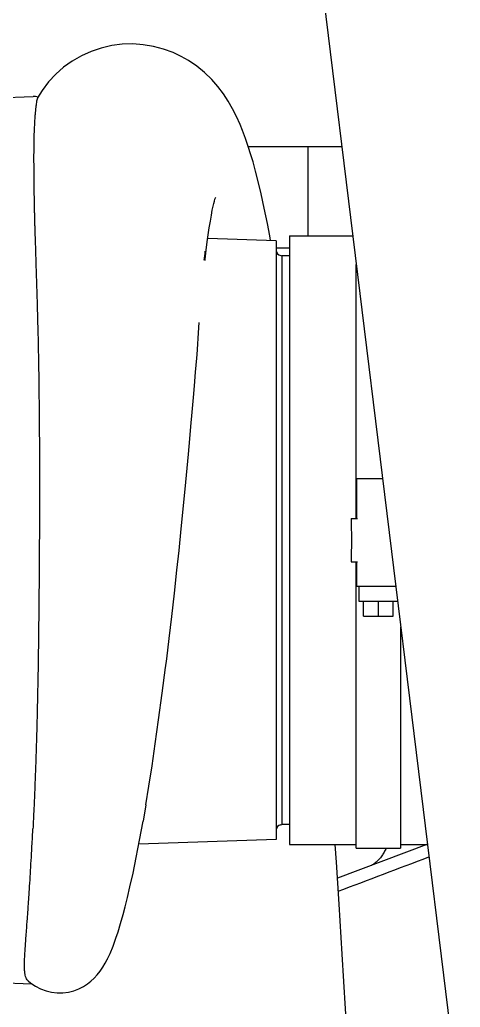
# Model space of a CAD drawing. Header units: millimetres. Extents: x 156850 to 204135, y 56350 to 74150.
# Drawn here: x 158933.8 to 159052.6, y 60667.1 to 60933.2 of the extents above; entities that cross this region are included whole.
import ezdxf

# ---------------------------------------------------------------- set-up
doc = ezdxf.new("R2010")
doc.units = ezdxf.units.MM
doc.header["$LTSCALE"] = 150
doc.layers.add('-----33 Equipment', color=5, linetype='Continuous')

# ---------------------------------------------------------------- blocks, each defined once
blk = doc.blocks.new('X-2F-PLAN$0$A$C73FA2420')
at = {"color": 0, "linetype": 'Continuous'}
for p, q in [((919.55, 511.51), (919.19, 501.26)), ((1157.92, 511.47), (1158.29, 500.92)), ((1159.95, 498.43), (1157.96, 499.67)), ((919.16, 486.25), (919.16, 486.25)), ((925.78, 480.88), (925.76, 480.89)), ((958.07, 435.34), (956.78, 472.39)), ((967.39, 470.51), (962.98, 471.26)), ((997.48, 466.07), (1004.37, 465.18)), ((1004.34, 465.18), (1006.75, 464.88)), ((1006.75, 464.88), (1012.24, 464.22)), ((1030.65, 462.11), (1035.93, 461.55)), ((1169.09, 460.96), (1169.09, 460.96)), ((1087.78, 456.76), (1087.84, 456.76)), ((1087.84, 456.76), (1088.71, 456.7)), ((1088.71, 456.7), (1096.02, 456.22)), ((1096.02, 456.22), (1097.38, 456.13)), ((1114.12, 454.53), (1114.46, 454.49)), ((1119.39, 435.32), (1120.03, 453.8)), ((1381.91, 446.8), (836.76, 379.86)), ((1150.78, 445.08), (1150.78, 445.08)), ((1144.54, 442.77), (1144.54, 442.77)), ((1144.73, 417.68), (1144.73, 442.84)), ((1138.16, 440.91), (1138.16, 440.91)), ((960.56, 435.34), (958.07, 435.34)), ((992.94, 435.34), (960.56, 435.34)), ((962.05, 434.12), (962.08, 433.82)), ((974.26, 433.82), (962.08, 433.82)), ((962.1, 431.78), (962.08, 433.82)), ((1115.37, 433.8), (974.26, 433.82)), ((1104.48, 435.32), (992.94, 435.34)), ((1116.8, 435.32), (1104.48, 435.32)), ((1115.35, 431.78), (1115.37, 433.8)), ((1115.4, 434.1), (1115.37, 433.8)), ((1119.39, 435.32), (1116.8, 435.32)), ((1117.38, 431.78), (1117.38, 435.32)), ((1120.73, 431.78), (956.73, 431.78)), ((956.73, 431.78), (956.73, 413.78)), ((1120.73, 431.78), (1120.73, 414.73)), ((1144.73, 426.79), (1120.73, 426.79)), ((956.73, 394.72), (947.6, 418.82)), ((955.73, 413.78), (1032.93, 413.78)), ((955.73, 413.78), (955.73, 401.78)), ((1022.23, 412.98), (1026.23, 412.98)), ((1022.23, 402.64), (1022.23, 412.98)), ((1026.23, 413.58), (1032.93, 413.58)), ((1026.23, 403.13), (1026.23, 413.58)), ((1032.93, 415.13), (1032.93, 413.43)), ((1044.53, 415.13), (1044.53, 413.43)), ((1044.53, 413.78), (1112.98, 413.78)), ((1044.53, 413.58), (1055.23, 413.58)), ((1055.23, 406.69), (1055.23, 413.58)), ((1018.23, 411.78), (1022.23, 411.78)), ((1018.23, 411.78), (1018.23, 403.78)), ((1018.23, 407.78), (1022.23, 407.78)), ((1018.23, 403.78), (1022.23, 403.78)), ((1015.25, 401.78), (955.73, 401.78)), ((956.73, 401.78), (956.73, 394.59))]:
    blk.add_line(p, q, dxfattribs=at)
for points in [[(919.98, 502.24), (919.38, 501.52), (918.5, 500.27), (917.78, 498.89), (917.24, 497.42), (916.88, 495.9), (916.72, 494.37), (916.74, 492.85), (916.94, 491.38), (917.3, 489.96), (917.81, 488.61), (918.47, 487.32), (919.16, 486.25)], [(1169.09, 460.96), (1170.11, 463.13), (1171.07, 465.71), (1171.79, 468.41), (1172.25, 471.2), (1172.45, 474.04), (1172.36, 476.87), (1172, 479.71), (1171.36, 482.51), (1170.44, 485.24), (1169.26, 487.86), (1167.83, 490.34), (1166.16, 492.66), (1164.27, 494.79), (1162.2, 496.72), (1159.95, 498.43)], [(919.16, 486.25), (919.87, 485.34), (920.72, 484.42), (921.63, 483.58), (922.6, 482.81), (923.62, 482.11), (924.7, 481.46), (925.76, 480.89)], [(925.76, 480.89), (927.35, 480.13), (929.28, 479.34), (931.43, 478.55)], [(931.43, 478.55), (933.21, 477.96), (935.41, 477.29), (937.88, 476.6)], [(937.88, 476.6), (939.95, 476.05), (942.46, 475.42), (945.27, 474.77)], [(945.27, 474.77), (948.97, 473.95), (953.2, 473.08), (957.91, 472.17), (962.97, 471.26)], [(967.39, 470.51), (972.39, 469.69), (977.92, 468.82), (983.82, 467.96)], [(983.82, 467.96), (990.33, 467.04), (997.48, 466.07)], [(1012.24, 464.22), (1018.19, 463.51), (1024.42, 462.79), (1030.65, 462.11)], [(1035.93, 461.55), (1041.76, 460.93), (1047.99, 460.3), (1054.4, 459.69)], [(1150.78, 445.08), (1152.89, 446.02), (1154.99, 447.09), (1157.03, 448.26), (1159, 449.57), (1160.95, 451.04), (1162.87, 452.74), (1164.72, 454.64), (1166.43, 456.73), (1167.95, 458.95), (1169.09, 460.96)], [(1054.4, 459.69), (1061.89, 458.99), (1066.04, 458.61)], [(1066.04, 458.61), (1069.37, 458.32), (1073.21, 457.98), (1077.17, 457.64)], [(1077.17, 457.64), (1080.36, 457.37), (1084.02, 457.07), (1087.78, 456.76)], [(1114.46, 454.49), (1116.85, 454.21), (1119.09, 453.92), (1121.03, 453.66)], [(1121.03, 453.66), (1122.93, 453.39), (1124.69, 453.1), (1126.32, 452.82)], [(1126.32, 452.82), (1127.66, 452.58), (1128.74, 452.35), (1129.5, 452.17), (1130.06, 452.02), (1130.59, 451.85), (1131.19, 451.65)], [(1144.54, 442.77), (1146.93, 443.58), (1149.09, 444.39), (1150.78, 445.08)], [(1138.16, 440.91), (1140.65, 441.59), (1142.84, 442.24), (1144.54, 442.77)], [(1124.03, 437.71), (1128.24, 438.57), (1132.09, 439.42), (1135.41, 440.22), (1138.16, 440.91)], [(1119.44, 436.84), (1120.71, 437.07), (1124.03, 437.71)], [(911.12, 416.55), (912.39, 416.63), (927.16, 417.53), (940.62, 418.36)], [(940.62, 418.36), (951.94, 419.1), (956.73, 419.43)]]:
    blk.add_lwpolyline(points, dxfattribs=at)
for centre, radius, start, end in [((1154.29, 500.78), 4, 342.4612, 1.9925), ((960.56, 433.82), 1.52, 11.3147, 89.992), ((1116.89, 433.8), 1.52, 89.9924, 168.6702)]:
    blk.add_arc(centre, radius, start, end, dxfattribs=at)
for points, start_tangent, end_tangent in [([(919.98, 502.24), (920.25, 502.48), (920.79, 502.8), (921.51, 503.03)], (0.678746, 0.734373), (0.975736, 0.218952)), ([(921.51, 503.03), (922.44, 503.17), (923.57, 503.23), (924.9, 503.23)], (0.975716, 0.219038), (0.999616, -0.02771)), ([(924.9, 503.23), (926.33, 503.16), (927.91, 503.07), (929.65, 502.95)], (0.999621, -0.027538), (0.997475, -0.071024)), ([(929.65, 502.95), (931.54, 502.82), (933.58, 502.67), (935.76, 502.51)], (0.997474, -0.071032), (0.997365, -0.072548)), ([(935.76, 502.51), (936.56, 502.45), (937.38, 502.39), (938.21, 502.33)], (0.997365, -0.072548), (0.997582, -0.069505)), ([(938.21, 502.33), (939.77, 502.22), (941.39, 502.11), (943.07, 502)], (0.997582, -0.069505), (0.997815, -0.066064)), ([(943.07, 502), (946.3, 501.79), (949.72, 501.58), (953.3, 501.37), (957.05, 501.16), (960.95, 500.95)], (0.997815, -0.066064), (0.998612, -0.052663)), ([(982.58, 500.07), (978, 500.22), (973.52, 500.39), (969.19, 500.56), (965.02, 500.75), (960.95, 500.95)], (-0.999511, 0.031271), (-0.998611, 0.052689)), ([(1122.8, 500.45), (1118.9, 500.33), (1114.83, 500.2), (1110.61, 500.07), (1106.22, 499.93), (1101.69, 499.8), (1097.02, 499.67), (1092.21, 499.55)], (-0.99953, -0.030654), (-0.999731, -0.023177)), ([(1131.27, 500.65), (1129.26, 500.61), (1128.22, 500.59), (1127.16, 500.57), (1126.07, 500.54), (1124.98, 500.52), (1123.9, 500.49), (1122.8, 500.45)], (-0.999842, -0.017781), (-0.999546, -0.030131)), ([(1138.72, 500.74), (1136.34, 500.72), (1133.83, 500.69), (1131.27, 500.65)], (-0.99999, -0.004578), (-0.999847, -0.017491)), ([(1150.1, 500.58), (1148.21, 500.66), (1146.13, 500.71), (1143.85, 500.74), (1141.38, 500.75), (1138.72, 500.74)], (-0.998943, 0.04597), (-0.99999, -0.004577)), ([(1154.03, 500.32), (1152.89, 500.42), (1151.57, 500.51), (1150.1, 500.58)], (-0.995626, 0.093434), (-0.998943, 0.045963)), ([(1156.65, 500.01), (1155.93, 500.11), (1155.04, 500.22), (1154.03, 500.32)], (-0.985032, 0.172372), (-0.995626, 0.093431)), ([(1006.6, 499.53), (1001.7, 499.61), (996.78, 499.71), (991.95, 499.82), (987.22, 499.93), (982.58, 500.07)], (-0.999875, 0.015837), (-0.999511, 0.031272)), ([(1031.73, 499.26), (1026.62, 499.3), (1021.58, 499.35), (1016.56, 499.4), (1011.56, 499.46), (1006.6, 499.53)], (-0.999975, 0.007127), (-0.999875, 0.015837)), ([(1056.66, 499.19), (1051.79, 499.19), (1046.8, 499.2), (1041.8, 499.21), (1036.78, 499.23), (1031.73, 499.26)], (-1, -0.000802), (-0.999975, 0.007127)), ([(1068.96, 499.24), (1065.03, 499.21), (1060.8, 499.2), (1056.66, 499.19)], (-0.999979, -0.006531), (-1, -0.000802)), ([(1080.81, 499.36), (1076.9, 499.31), (1072.83, 499.27), (1068.96, 499.24)], (-0.999916, -0.012978), (-0.999979, -0.006531)), ([(1092.21, 499.55), (1088.58, 499.48), (1084.64, 499.41), (1080.81, 499.36)], (-0.999787, -0.020627), (-0.999916, -0.012978)), ([(1157.97, 499.68), (1157.8, 499.74), (1157.34, 499.87), (1156.65, 500.01)], (-0.862308, 0.506383), (-0.985033, 0.172364)), ([(1114.14, 454.75), (1116.62, 454.47)], (0.994086, -0.108594), (0.992812, -0.119681)), ([(1114.46, 454.49), (1115.14, 454.44), (1116.62, 454.47)], (0.994294, -0.106674), (0.996225, 0.086813)), ([(944.1, 418.59), (953.37, 394.18)], (0.354909, -0.934901), (0.354904, -0.934903)), ([(1044.53, 415.13), (1040.67, 415.08), (1036.8, 415.08), (1032.93, 415.13)], (-0.999865, -0.016452), (-0.999865, 0.016452)), ([(955.73, 405.69), (955.2, 405.95), (954.13, 406.56), (953.16, 407.25), (952.31, 408.01), (951.6, 408.84), (951.08, 409.62)], (-0.911685, 0.41089), (-0.502666, 0.864481))]:
    blk.add_spline(points, degree=3, dxfattribs=dict(at, start_tangent=start_tangent, end_tangent=end_tangent))
blk = doc.blocks.new('X-2F-PLAN$0$zw$C47F')
at = {"layer": '-----33 Equipment'}
blk.add_blockref('X-2F-PLAN$0$A$C73FA2420', (2898.05, 848.02), dxfattribs=at)

msp = doc.modelspace()

# ---------------------------------------------------------------- block references
at = {"layer": '-----33 Equipment', "rotation": 90.00000000000001}
msp.add_blockref('X-2F-PLAN$0$zw$C47F', (160286.3, 56856.22), dxfattribs=at)

doc.saveas('drawing.dxf')
